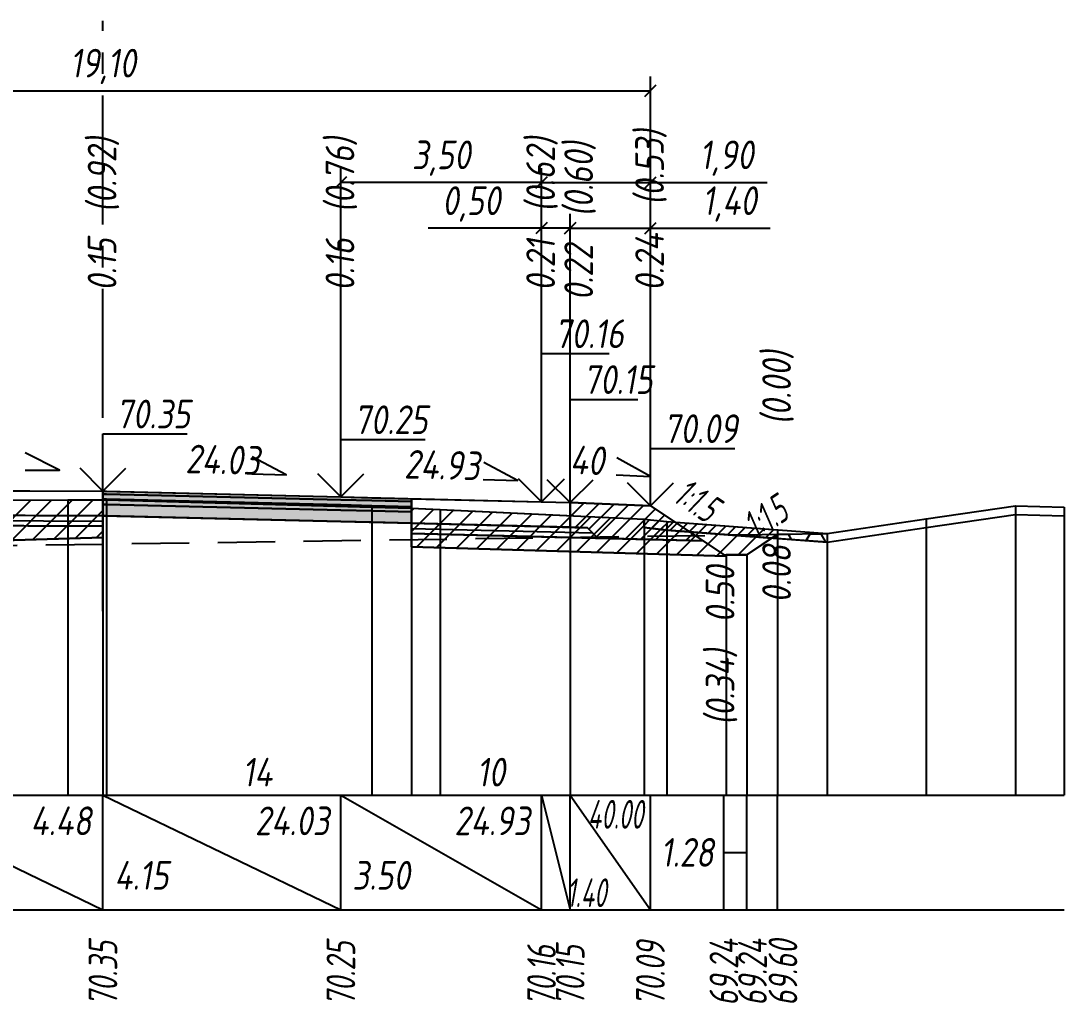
# Model space of a CAD drawing. Extents: x -717 to 1451, y -133302 to 233.
# Drawn here: x 154 to 245, y -7346.2 to -7260.5 of the extents above; entities that cross this region are included whole.
import ezdxf
from ezdxf.enums import TextEntityAlignment as Align

# ---------------------------------------------------------------- set-up
doc = ezdxf.new("R2010")
doc.units = 0
doc.linetypes.add('осевая2', pattern=[1.125, 0.75, -0.125, 0.125, -0.125])
doc.linetypes.add('штриховая', pattern=[0.75, 0.5, -0.25])
for name, color, linetype in [('Интерполированный поперечник', 2, 'Continuous'), ('Код_514', 1, 'Continuous'), ('Контур_0', 7, 'Continuous'), ('Контур_2521', 7, 'Continuous'), ('Контур_2564', 7, 'Continuous'), ('Контур_2660', 7, 'Continuous'), ('Контур_2665', 7, 'Continuous'), ('Контур_400', 7, 'Continuous'), ('Контур_508', 7, 'Continuous'), ('Контур_512', 7, 'Continuous'), ('Контур_513', 7, 'Continuous'), ('Контур_818', 7, 'Continuous'), ('Красный поперечник', 1, 'Continuous'), ('Объём_2501', 7, 'Continuous'), ('Объём_2564', 7, 'Continuous'), ('Объём_2650', 7, 'Continuous'), ('Объём_2660', 7, 'Continuous'), ('Объём_2661', 7, 'Continuous'), ('Объём_2662', 7, 'Continuous'), ('Объём_2663', 7, 'Continuous'), ('Объём_2664', 7, 'Continuous'), ('Объём_2665', 7, 'Continuous'), ('Объём_2666', 7, 'Continuous'), ('Объём_2667', 7, 'Continuous'), ('Объём_2668', 7, 'Continuous'), ('Объём_2669', 7, 'Continuous'), ('Объём_2675', 7, 'Continuous'), ('Объём_2753', 7, 'Continuous'), ('Ось', 1, 'осевая2'), ('Откосы', 7, 'Continuous'), ('Отметки покрытия', 7, 'Continuous'), ('Рабочие отметки', 7, 'Continuous'), ('Рабочие отметки доп.', 7, 'Continuous'), ('Слои выравнивания', 7, 'Continuous'), ('Таблица', 7, 'Continuous'), ('Уклоны проезжей части', 7, 'Continuous'), ('Черный поперечник', 3, 'Continuous')]:
    doc.layers.add(name, color=color, linetype=linetype)
for name, color, linetype, true_color in [('Контур_2540', 2, 'Continuous', 0xffff00), ('Контур_2560', 2, 'Continuous', 0xffff00), ('Контур_2561', 7, 'Continuous', 0xff8040), ('Контур_2562', 3, 'Continuous', 0x00ff00), ('Контур_2563', 7, 'Continuous', 0xff8000), ('Контур_2570', 7, 'Continuous', 0x80ff00), ('Контур_2725', 7, 'Continuous', 0x323232), ('Контур_2736', 4, 'Continuous', 0x00ffff), ('Контур_2737', 4, 'Continuous', 0x00ffff), ('Контур_2738', 4, 'Continuous', 0x00ffff), ('Контур_2739', 4, 'Continuous', 0x00ffff), ('Контур_2741', 4, 'Continuous', 0x00ffff), ('Контур_2742', 4, 'Continuous', 0x00ffff), ('Контур_2743', 4, 'Continuous', 0x00ffff), ('Контур_2744', 7, 'Continuous', 0xa4ffff), ('Контур_2745', 7, 'Continuous', 0xa4ffff), ('Контур_2747', 4, 'Continuous', 0x00ffff), ('Контур_2748', 4, 'Continuous', 0x00ffff), ('Контур_2749', 4, 'Continuous', 0x00ffff), ('Контур_2750', 4, 'Continuous', 0x00ffff), ('Контур_2751', 4, 'Continuous', 0x00ffff), ('Контур_2752', 4, 'Continuous', 0x00ffff), ('Контур_2760', 7, 'Continuous', 0x323232), ('Контур_2761', 7, 'Continuous', 0x323232), ('Контур_2762', 7, 'Continuous', 0x323232), ('Контур_2763', 7, 'Continuous', 0x323232), ('Контур_402', 7, 'Continuous', 0xff6464), ('Контур_703', 4, 'Continuous', 0x00ffff), ('Контур_705', 4, 'Continuous', 0x00ffff), ('Контур_707', 4, 'Continuous', 0x00ffff), ('Контур_720', 131, 'Continuous', 0xaaffff), ('Объём_2500', 7, 'Continuous', 0xc0c0c0), ('Объём_2520', 7, 'Continuous', 0x80ffff), ('Объём_2540', 2, 'Continuous', 0xffff00), ('Объём_2560', 2, 'Continuous', 0xffff00), ('Объём_2561', 7, 'Continuous', 0xff8040), ('Объём_2562', 3, 'Continuous', 0x00ff00), ('Объём_2563', 7, 'Continuous', 0xff8000), ('Объём_2570', 7, 'Continuous', 0x80ff00), ('Объём_2600', 7, 'Continuous', 0x808000), ('Объём_2746', 2, 'Continuous', 0xffff00)]:
    doc.layers.add(name, color=color, linetype=linetype, true_color=true_color)
doc.styles.get("Standard").update_dxf_attribs({"font": 'txt', "height": 2.5})
doc.styles.add('М', font='romand.shx', dxfattribs={"width": 0.8, "oblique": 10, "height": 2.5})
doc.dimstyles.new('ISO-25', dxfattribs={"dimtxt": 2.5, "dimasz": 2.5, "dimexe": 1.25, "dimexo": 0.625, "dimtad": 1, "dimtxsty": 'Standard', "dimcen": 2.5, "dimadec": 0, "dimazin": 0, "dimtfac": 1, "dimtmove": 0, "dimatfit": 3, "dimfxl": 1, "dimarcsym": 0})

# ---------------------------------------------------------------- blocks, each defined once
blk = doc.blocks.new('_Oblique')
at = {"color": 0, "linetype": 'ByBlock', "lineweight": -2}
blk.add_line((-0.5, -0.5), (0.5, 0.5), dxfattribs=at)
blk = doc.blocks.new('*D153')
at = {"color": 0, "lineweight": -2, "transparency": 16777216}
for p, q in [((201.956, -7301.928), (201.956, -7277.306)), ((208.956, -7302.208), (208.956, -7277.306)), ((201.956, -7278.556), (208.956, -7278.556)), ((208.956, -7278.556), (219.385, -7278.556))]:
    blk.add_line(p, q, dxfattribs=at)
at = {"layer": 'Defpoints', "color": 0, "transparency": 16777216}
for p in [(208.956, -7278.556), (201.956, -7302.553), (208.956, -7302.833)]:
    blk.add_point(p, dxfattribs=at)
at = {"color": 0, "lineweight": -2, "transparency": 16777216, "rotation": 180}
blk.add_blockref('_Oblique', (201.956, -7278.556), dxfattribs=at)
at = {"color": 0, "lineweight": -2, "transparency": 16777216}
blk.add_blockref('_Oblique', (208.956, -7278.556), dxfattribs=at)
at = {"color": 0, "transparency": 16777216, "insert": (215.845, -7276.443), "char_height": 2.5, "width": 8.75, "attachment_point": 5, "style": 'М'}
blk.add_mtext('1,40', dxfattribs=at)
blk = doc.blocks.new('*D155')
at = {"color": 0, "lineweight": -2, "transparency": 16777216}
for p, q in [((199.456, -7301.866), (199.456, -7277.306)), ((201.956, -7301.928), (201.956, -7277.306)), ((199.456, -7278.556), (189.576, -7278.556)), ((201.956, -7278.556), (199.456, -7278.556))]:
    blk.add_line(p, q, dxfattribs=at)
at = {"layer": 'Defpoints', "color": 0, "transparency": 16777216}
for p in [(201.956, -7278.556), (199.456, -7302.491), (201.956, -7302.553)]:
    blk.add_point(p, dxfattribs=at)
at = {"color": 0, "lineweight": -2, "transparency": 16777216, "rotation": 180}
blk.add_blockref('_Oblique', (199.456, -7278.556), dxfattribs=at)
at = {"color": 0, "lineweight": -2, "transparency": 16777216}
blk.add_blockref('_Oblique', (201.956, -7278.556), dxfattribs=at)
at = {"color": 0, "transparency": 16777216, "insert": (193.337, -7276.443), "char_height": 2.5, "width": 9.16667, "attachment_point": 5, "style": 'М'}
blk.add_mtext('0,50', dxfattribs=at)
blk = doc.blocks.new('*D157')
at = {"color": 0, "lineweight": -2, "transparency": 16777216}
for p, q in [((181.956, -7301.429), (181.956, -7273.306)), ((199.456, -7301.866), (199.456, -7273.306)), ((199.456, -7274.556), (181.956, -7274.556))]:
    blk.add_line(p, q, dxfattribs=at)
at = {"layer": 'Defpoints', "color": 0, "transparency": 16777216}
for p in [(181.956, -7274.556), (181.956, -7302.054), (199.456, -7302.491)]:
    blk.add_point(p, dxfattribs=at)
at = {"color": 0, "lineweight": -2, "transparency": 16777216, "rotation": 180}
blk.add_blockref('_Oblique', (181.956, -7274.556), dxfattribs=at)
at = {"color": 0, "lineweight": -2, "transparency": 16777216}
blk.add_blockref('_Oblique', (199.456, -7274.556), dxfattribs=at)
at = {"color": 0, "transparency": 16777216, "insert": (190.706, -7272.443), "char_height": 2.5, "width": 9.58333, "attachment_point": 5, "style": 'М'}
blk.add_mtext('3,50', dxfattribs=at)
blk = doc.blocks.new('*D158')
at = {"color": 0, "lineweight": -2, "transparency": 16777216}
for p, q in [((199.456, -7301.866), (199.456, -7273.306)), ((208.956, -7302.208), (208.956, -7273.306)), ((199.456, -7274.556), (208.956, -7274.556)), ((208.956, -7274.556), (219.131, -7274.556))]:
    blk.add_line(p, q, dxfattribs=at)
at = {"layer": 'Defpoints', "color": 0, "transparency": 16777216}
for p in [(199.456, -7274.556), (199.456, -7302.491), (208.956, -7302.833)]:
    blk.add_point(p, dxfattribs=at)
at = {"color": 0, "lineweight": -2, "transparency": 16777216, "rotation": 180}
blk.add_blockref('_Oblique', (199.456, -7274.556), dxfattribs=at)
at = {"color": 0, "lineweight": -2, "transparency": 16777216}
blk.add_blockref('_Oblique', (208.956, -7274.556), dxfattribs=at)
at = {"color": 0, "transparency": 16777216, "insert": (215.591, -7272.443), "char_height": 2.5, "width": 8.75, "attachment_point": 5, "style": 'М'}
blk.add_mtext('1,90', dxfattribs=at)
blk = doc.blocks.new('*D160')
at = {"color": 0, "lineweight": -2, "transparency": 16777216}
for p, q in [((113.456, -7300.712), (113.456, -7265.306)), ((208.956, -7302.208), (208.956, -7265.306)), ((113.456, -7266.556), (208.956, -7266.556))]:
    blk.add_line(p, q, dxfattribs=at)
at = {"layer": 'Defpoints', "color": 0, "transparency": 16777216}
for p in [(208.956, -7266.556), (113.456, -7301.337), (208.956, -7302.833)]:
    blk.add_point(p, dxfattribs=at)
at = {"color": 0, "lineweight": -2, "transparency": 16777216, "rotation": 180}
blk.add_blockref('_Oblique', (113.456, -7266.556), dxfattribs=at)
at = {"color": 0, "lineweight": -2, "transparency": 16777216}
blk.add_blockref('_Oblique', (208.956, -7266.556), dxfattribs=at)
at = {"color": 0, "transparency": 16777216, "insert": (161.206, -7264.443), "char_height": 2.5, "width": 10.41667, "attachment_point": 5, "style": 'М'}
blk.add_mtext('19,10', dxfattribs=at)

msp = doc.modelspace()

# ---------------------------------------------------------------- hatches: boundary and pattern name
at = {"layer": 'Объём_2563'}
h = msp.add_hatch(dxfattribs=at)
h.set_pattern_fill('ANSI31', color=256, scale=0.3)
h.paths.add_polyline_path([(204.379, -7305.601), (203.456, -7304.678), (201.956, -7304.64), (201.956, -7302.49), (208.956, -7302.77), (213.544, -7305.829)])
at = {"layer": 'Объём_2570'}
h = msp.add_hatch(dxfattribs=at)
h.set_pattern_fill('ANSI31', color=256, scale=0.2)
h.paths.add_polyline_path([(210.372, -7304.144), (220.035, -7304.867), (220.035, -7305.617), (210.372, -7304.894), (208.408, -7304.669), (208.408, -7303.919)])
at = {"layer": 'Объём_2600'}
h = msp.add_hatch(dxfattribs=at)
h.set_pattern_fill('ANSI31', color=6, scale=0.4)
h.paths.add_polyline_path([(161.206, -7305.543), (105, -7307.229), (105, -7306.912), (100.783, -7306.973), (108.59, -7305.466), (115.87, -7304.205), (115.87, -7303.455), (132.592, -7302.522), (135.183, -7302.29), (158.154, -7302.247), (161.206, -7302.247)])
h = msp.add_hatch(dxfattribs=at)
h.set_pattern_fill('ANSI31', color=6, scale=0.4)
h.paths.add_polyline_path([(217.358, -7307.038), (215.561, -7307.038), (215.561, -7307.174), (188.126, -7306.351), (188.126, -7302.961), (208.408, -7303.919), (208.408, -7304.669), (210.372, -7304.894), (219.545, -7305.58)])
h = msp.add_hatch(dxfattribs=at)
h.set_pattern_fill('HONEY', color=5, scale=0.3)
h.paths.add_polyline_path([(220.035, -7305.253), (224.367, -7305.191), (224.367, -7305.941), (219.545, -7305.58)])
at = {"layer": 'Слои выравнивания'}
for color, points in [(2, [(161.206, -7301.493), (161.519, -7301.501), (181.956, -7301.992), (184.651, -7302.059), (188.126, -7302.146), (188.126, -7302.396), (184.651, -7302.309), (181.956, -7302.242), (161.519, -7301.751), (161.206, -7301.743)]), (3, [(161.206, -7301.743), (161.519, -7301.751), (181.956, -7302.242), (184.651, -7302.309), (188.126, -7302.396), (188.126, -7302.846), (184.651, -7302.759), (181.956, -7302.692), (161.519, -7302.201), (161.206, -7302.193)]), (4, [(161.206, -7302.193), (161.519, -7302.201), (181.956, -7302.692), (184.651, -7302.759), (188.126, -7302.846), (188.126, -7303.296), (184.651, -7303.209), (181.956, -7303.142), (161.519, -7302.651), (161.206, -7302.643)]), (5, [(161.206, -7302.643), (161.519, -7302.651), (181.956, -7303.142), (184.651, -7303.209), (188.126, -7303.296), (188.126, -7304.296), (184.651, -7304.209), (181.956, -7304.142), (161.519, -7303.651), (161.206, -7303.643)])]:
    msp.add_hatch(color=color, dxfattribs=at).paths.add_polyline_path(points)

# ---------------------------------------------------------------- linework, layer by layer
at = {"layer": 'Интерполированный поперечник', "linetype": 'штриховая', "ltscale": 10, "flags": 128}
msp.add_lwpolyline([(96.22, -7307.039), (224.367, -7305.191)], dxfattribs=at)
at = {"layer": 'Код_514'}
for p, q in [((140.456, -7328), (161.206, -7338)), ((161.206, -7338), (161.206, -7328)), ((161.206, -7328), (181.956, -7338)), ((181.956, -7338), (181.956, -7328)), ((181.956, -7328), (199.456, -7338)), ((199.456, -7338), (199.456, -7328)), ((199.456, -7328), (201.956, -7338)), ((201.956, -7338), (201.956, -7328)), ((201.956, -7328), (208.956, -7338)), ((208.956, -7338), (208.956, -7328)), ((215.358, -7338), (215.358, -7328)), ((217.358, -7338), (217.358, -7328)), ((220.035, -7338), (220.035, -7328)), ((215.358, -7333), (217.358, -7333))]:
    msp.add_line(p, q, dxfattribs=at)
at = {"layer": 'Контур_0', "flags": 128}
for points in [[(122.956, -7301.319), (161.206, -7301.493), (161.206, -7303.643), (120.456, -7303.457), (120.456, -7301.307), (122.956, -7301.319), (122.956, -7301.319)], [(188.126, -7302.146), (201.956, -7302.49), (201.956, -7304.64), (188.126, -7304.296), (188.126, -7302.146), (188.126, -7302.146)], [(140.456, -7304.45), (118.06, -7304.346), (118.956, -7303.45), (161.206, -7303.643), (161.206, -7304.543), (140.456, -7304.45), (140.456, -7304.45)], [(208.956, -7302.77), (212.836, -7305.357), (212.836, -7305.357), (212.836, -7305.357), (212.836, -7305.357), (212.836, -7305.357), (212.836, -7305.357), (212.836, -7305.357), (212.836, -7305.357), (212.836, -7305.357), (212.836, -7305.357), (212.836, -7305.357), (212.836, -7305.357), (212.836, -7305.357), (212.836, -7305.357), (215.358, -7307.038)], [(208.956, -7302.77), (212.836, -7305.357), (212.836, -7305.357), (212.836, -7305.357), (212.836, -7305.357), (212.836, -7305.357), (212.836, -7305.357), (212.836, -7305.357), (212.836, -7305.357), (212.836, -7305.357), (212.836, -7305.357), (212.836, -7305.357), (212.836, -7305.357), (212.836, -7305.357), (212.836, -7305.357), (215.358, -7307.038), (217.358, -7307.038), (220.035, -7305.253), (220.035, -7305.253), (220.035, -7305.253), (220.035, -7305.253), (220.035, -7305.253), (220.035, -7305.253), (220.035, -7305.253), (220.035, -7305.253), (220.035, -7305.253), (220.035, -7305.253), (220.035, -7305.253), (220.035, -7305.253), (220.035, -7305.253)], [(201.956, -7305.54), (188.126, -7305.196), (188.126, -7304.296), (203.456, -7304.678), (204.379, -7305.601), (201.956, -7305.54), (201.956, -7305.54)], [(201.956, -7304.64), (203.456, -7304.678), (204.379, -7305.601), (213.544, -7305.829)]]:
    msp.add_lwpolyline(points, dxfattribs=at)
at = {"layer": 'Контур_2521', "color": 250, "flags": 128}
for points in [[(118.508, -7303.898), (140.456, -7304), (161.206, -7304.093)], [(188.126, -7304.746), (203.917, -7305.139)]]:
    msp.add_lwpolyline(points, dxfattribs=at)
at = {"layer": 'Контур_2540', "flags": 128}
for points in [[(108.913, -7304.304), (161.206, -7304.543), (161.206, -7305.543), (105, -7307.229), (105, -7306.912), (108.913, -7304.304), (108.913, -7304.304)], [(199.456, -7305.478), (213.544, -7305.829), (215.561, -7307.174), (188.126, -7306.351), (188.126, -7305.196), (199.456, -7305.478), (199.456, -7305.478)]]:
    msp.add_lwpolyline(points, dxfattribs=at)
at = {"layer": 'Контур_2560', "flags": 128}
msp.add_lwpolyline([(201.956, -7302.49), (208.956, -7302.77), (208.956, -7302.77), (208.956, -7302.77)], dxfattribs=at)
at = {"layer": 'Контур_2561', "flags": 128}
msp.add_lwpolyline([(201.956, -7302.49), (201.956, -7302.49), (208.956, -7302.77), (208.956, -7302.77), (201.956, -7302.49)], dxfattribs=at)
at = {"layer": 'Контур_2562', "flags": 128}
msp.add_lwpolyline([(208.956, -7302.77), (208.956, -7302.77), (208.956, -7302.77), (208.956, -7302.77), (208.956, -7302.77)], dxfattribs=at)
at = {"layer": 'Контур_2563', "flags": 128}
msp.add_lwpolyline([(204.379, -7305.601), (203.456, -7304.678), (201.956, -7304.64), (201.956, -7302.49), (208.956, -7302.77), (213.544, -7305.829), (204.379, -7305.601), (204.379, -7305.601)], dxfattribs=at)
at = {"layer": 'Контур_2564', "flags": 128}
msp.add_lwpolyline([(201.956, -7302.49), (208.956, -7302.77)], dxfattribs=at)
at = {"layer": 'Контур_2570', "flags": 128}
msp.add_lwpolyline([(135.183, -7302.29), (158.154, -7302.247), (161.206, -7302.247), (161.519, -7302.247), (184.651, -7302.89), (188.126, -7302.961), (190.603, -7303.08), (208.408, -7303.919), (208.408, -7304.669), (210.372, -7304.894), (224.367, -7305.941), (224.367, -7305.941), (233.014, -7304.656), (240.794, -7303.528), (245.035, -7303.643)], dxfattribs=at)
at = {"layer": 'Контур_2660', "flags": 128}
for points in [[(105, -7307.229), (161.206, -7305.543)], [(188.126, -7306.351), (215.561, -7307.174)]]:
    msp.add_lwpolyline(points, dxfattribs=at)
at = {"layer": 'Контур_2665', "flags": 128}
msp.add_lwpolyline([(208.956, -7302.77), (208.956, -7302.77)], dxfattribs=at)
at = {"layer": 'Контур_2725', "flags": 128}
msp.add_lwpolyline([(161.206, -7303.643), (161.519, -7303.651), (181.956, -7304.142), (184.651, -7304.209), (188.126, -7304.296)], dxfattribs=at)
at = {"layer": 'Контур_2736', "flags": 128}
for points in [[(208.956, -7302.77), (212.836, -7305.357)], [(212.836, -7305.357), (215.358, -7307.038)]]:
    msp.add_lwpolyline(points, dxfattribs=at)
at = {"layer": 'Контур_2737', "flags": 128}
msp.add_lwpolyline([(212.836, -7305.357), (212.836, -7305.357)], dxfattribs=at)
at = {"layer": 'Контур_2738', "flags": 128}
msp.add_lwpolyline([(212.836, -7305.357), (212.836, -7305.357)], dxfattribs=at)
at = {"layer": 'Контур_2739', "flags": 128}
msp.add_lwpolyline([(212.836, -7305.357), (212.836, -7305.357)], dxfattribs=at)
at = {"layer": 'Контур_2741', "flags": 128}
msp.add_lwpolyline([(220.035, -7305.253), (220.035, -7305.253)], dxfattribs=at)
at = {"layer": 'Контур_2742', "flags": 128}
msp.add_lwpolyline([(220.035, -7305.253), (220.035, -7305.253)], dxfattribs=at)
at = {"layer": 'Контур_2743', "flags": 128}
msp.add_lwpolyline([(220.035, -7305.253), (220.035, -7305.253)], dxfattribs=at)
at = {"layer": 'Контур_2744', "flags": 128}
msp.add_lwpolyline([(220.035, -7305.253), (220.035, -7305.253)], dxfattribs=at)
msp.add_lwpolyline([(220.035, -7305.253), (220.035, -7305.253)], dxfattribs=at)
msp.add_lwpolyline([(220.035, -7305.253), (220.035, -7305.253)], dxfattribs=at)
msp.add_lwpolyline([(220.035, -7305.253), (220.035, -7305.253)], dxfattribs=at)
msp.add_lwpolyline([(220.035, -7305.253), (220.035, -7305.253)], dxfattribs=at)
msp.add_lwpolyline([(220.035, -7305.253), (220.035, -7305.253)], dxfattribs=at)
at = {"layer": 'Контур_2745', "flags": 128}
msp.add_lwpolyline([(212.836, -7305.357), (212.836, -7305.357)], dxfattribs=at)
msp.add_lwpolyline([(212.836, -7305.357), (212.836, -7305.357)], dxfattribs=at)
msp.add_lwpolyline([(212.836, -7305.357), (212.836, -7305.357)], dxfattribs=at)
msp.add_lwpolyline([(212.836, -7305.357), (212.836, -7305.357)], dxfattribs=at)
msp.add_lwpolyline([(212.836, -7305.357), (212.836, -7305.357)], dxfattribs=at)
msp.add_lwpolyline([(212.836, -7305.357), (212.836, -7305.357)], dxfattribs=at)
at = {"layer": 'Контур_2747', "flags": 128}
msp.add_lwpolyline([(212.836, -7305.357), (212.836, -7305.357)], dxfattribs=at)
at = {"layer": 'Контур_2748', "flags": 128}
msp.add_lwpolyline([(212.836, -7305.357), (212.836, -7305.357)], dxfattribs=at)
at = {"layer": 'Контур_2749', "flags": 128}
msp.add_lwpolyline([(212.836, -7305.357), (212.836, -7305.357)], dxfattribs=at)
at = {"layer": 'Контур_2750', "flags": 128}
msp.add_lwpolyline([(220.035, -7305.253), (220.035, -7305.253)], dxfattribs=at)
at = {"layer": 'Контур_2751', "flags": 128}
msp.add_lwpolyline([(220.035, -7305.253), (220.035, -7305.253)], dxfattribs=at)
at = {"layer": 'Контур_2752', "flags": 128}
msp.add_lwpolyline([(220.035, -7305.253), (220.035, -7305.253)], dxfattribs=at)
at = {"layer": 'Контур_2760', "flags": 128}
msp.add_lwpolyline([(161.206, -7301.493), (161.519, -7301.501), (181.956, -7301.992), (184.651, -7302.059), (188.126, -7302.146)], dxfattribs=at)
at = {"layer": 'Контур_2761', "flags": 128}
msp.add_lwpolyline([(161.206, -7301.743), (161.519, -7301.751), (181.956, -7302.242), (184.651, -7302.309), (188.126, -7302.396)], dxfattribs=at)
at = {"layer": 'Контур_2762', "flags": 128}
msp.add_lwpolyline([(161.206, -7302.193), (161.519, -7302.201), (181.956, -7302.692), (184.651, -7302.759), (188.126, -7302.846)], dxfattribs=at)
at = {"layer": 'Контур_2763', "flags": 128}
msp.add_lwpolyline([(161.206, -7302.643), (161.519, -7302.651), (181.956, -7303.142), (184.651, -7303.209), (188.126, -7303.296)], dxfattribs=at)
at = {"layer": 'Контур_400', "flags": 128}
for points in [[(120.456, -7301.307), (122.956, -7301.319), (122.956, -7301.319), (122.956, -7301.319), (122.956, -7301.319), (122.956, -7301.319), (122.956, -7301.319), (140.456, -7301.4), (161.206, -7301.493)], [(161.206, -7301.493), (181.956, -7301.992), (199.456, -7302.428), (199.456, -7302.428), (199.456, -7302.428), (199.456, -7302.428), (199.456, -7302.428), (199.456, -7302.428), (201.956, -7302.49)]]:
    msp.add_lwpolyline(points, dxfattribs=at)
at = {"layer": 'Контур_402', "flags": 128}
msp.add_lwpolyline([(105, -7307.229), (161.206, -7305.543), (161.206, -7303.643), (181.956, -7304.142), (188.126, -7304.296), (188.126, -7306.351), (215.561, -7307.174)], dxfattribs=at)
at = {"layer": 'Контур_508', "flags": 128}
msp.add_lwpolyline([(105, -7307.229), (161.206, -7305.543), (161.206, -7303.643), (181.956, -7304.142), (188.126, -7304.296), (188.126, -7306.351), (215.561, -7307.174), (215.561, -7307.038), (217.358, -7307.038), (220.035, -7305.253)], dxfattribs=at)
at = {"layer": 'Контур_512', "flags": 128}
for points in [[(188.126, -7306.351), (215.561, -7307.174), (215.561, -7307.038), (217.358, -7307.038), (220.035, -7305.253)], [(105, -7307.229), (161.206, -7305.543)]]:
    msp.add_lwpolyline(points, dxfattribs=at)
at = {"layer": 'Контур_513', "flags": 128}
msp.add_lwpolyline([(105, -7307.229), (161.206, -7305.543), (161.206, -7303.643), (181.956, -7304.142), (188.126, -7304.296), (188.126, -7306.351), (215.561, -7307.174), (215.561, -7307.038), (217.358, -7307.038), (220.035, -7305.253)], dxfattribs=at)
at = {"layer": 'Контур_703', "flags": 128}
msp.add_lwpolyline([(208.956, -7302.77), (212.836, -7305.357)], dxfattribs=at)
at = {"layer": 'Контур_705', "flags": 128}
msp.add_lwpolyline([(212.836, -7305.357), (212.836, -7305.357)], dxfattribs=at)
at = {"layer": 'Контур_707', "flags": 128}
msp.add_lwpolyline([(217.358, -7307.038), (220.035, -7305.253)], dxfattribs=at)
at = {"layer": 'Контур_720', "flags": 128}
msp.add_lwpolyline([(215.358, -7307.038), (217.358, -7307.038)], dxfattribs=at)
at = {"layer": 'Контур_818', "flags": 128}
msp.add_lwpolyline([(105, -7306.159), (108.59, -7305.466), (115.87, -7304.205), (115.87, -7303.455), (132.592, -7302.522), (135.183, -7302.29), (158.154, -7302.247), (161.206, -7302.247), (161.519, -7302.247), (184.651, -7302.89), (188.126, -7302.961), (190.603, -7303.08), (208.408, -7303.919), (208.408, -7304.669), (210.372, -7304.894), (220.035, -7305.617)], dxfattribs=at)
at = {"layer": 'Красный поперечник'}
for p, q in [((140.456, -7301.4), (161.206, -7301.493)), ((161.206, -7301.493), (181.956, -7301.992)), ((181.956, -7301.992), (199.456, -7302.428)), ((199.456, -7302.428), (201.956, -7302.49)), ((201.956, -7302.49), (208.956, -7302.77)), ((208.956, -7302.77), (215.358, -7307.038)), ((217.358, -7307.038), (220.035, -7305.253)), ((220.035, -7305.253), (220.035, -7328)), ((161.206, -7305.543), (161.206, -7328)), ((188.126, -7306.351), (188.126, -7328)), ((215.358, -7307.038), (217.358, -7307.038)), ((215.561, -7307.038), (215.561, -7328)), ((215.561, -7307.174), (215.561, -7328)), ((217.358, -7307.038), (217.358, -7328))]:
    msp.add_line(p, q, dxfattribs=at)
at = {"layer": 'Объём_2500', "flags": 128}
for points in [[(122.956, -7301.319), (161.206, -7301.493), (161.206, -7303.643), (120.456, -7303.457), (120.456, -7301.307), (122.956, -7301.319), (122.956, -7301.319)], [(188.126, -7302.146), (201.956, -7302.49), (201.956, -7304.64), (188.126, -7304.296), (188.126, -7302.146), (188.126, -7302.146)]]:
    msp.add_lwpolyline(points, dxfattribs=at)
at = {"layer": 'Объём_2501', "flags": 128}
for points in [[(120.456, -7301.307), (122.956, -7301.319), (122.956, -7301.319), (122.956, -7301.319), (122.956, -7301.319), (122.956, -7301.319), (122.956, -7301.319), (140.456, -7301.4), (161.206, -7301.493)], [(161.206, -7301.493), (181.956, -7301.992), (199.456, -7302.428), (199.456, -7302.428), (199.456, -7302.428), (199.456, -7302.428), (199.456, -7302.428), (199.456, -7302.428), (201.956, -7302.49)]]:
    msp.add_lwpolyline(points, dxfattribs=at)
at = {"layer": 'Объём_2520', "color": 250, "flags": 128}
for points in [[(140.456, -7304.45), (118.06, -7304.346), (118.956, -7303.45), (161.206, -7303.643), (161.206, -7304.543), (140.456, -7304.45), (140.456, -7304.45)], [(201.956, -7305.54), (188.126, -7305.196), (188.126, -7304.296), (203.456, -7304.678), (204.379, -7305.601), (201.956, -7305.54), (201.956, -7305.54)]]:
    msp.add_lwpolyline(points, dxfattribs=at)
at = {"layer": 'Объём_2540', "flags": 128}
for points in [[(108.913, -7304.304), (161.206, -7304.543), (161.206, -7305.543), (105, -7307.229), (105, -7306.912), (108.913, -7304.304), (108.913, -7304.304)], [(199.456, -7305.478), (213.544, -7305.829), (215.561, -7307.174), (188.126, -7306.351), (188.126, -7305.196), (199.456, -7305.478), (199.456, -7305.478)]]:
    msp.add_lwpolyline(points, dxfattribs=at)
at = {"layer": 'Объём_2560', "flags": 128}
msp.add_lwpolyline([(201.956, -7302.49), (208.956, -7302.77), (208.956, -7302.77), (208.956, -7302.77)], dxfattribs=at)
at = {"layer": 'Объём_2561', "flags": 128}
msp.add_lwpolyline([(201.956, -7302.49), (201.956, -7302.49), (208.956, -7302.77), (208.956, -7302.77), (201.956, -7302.49)], dxfattribs=at)
at = {"layer": 'Объём_2562', "flags": 128}
msp.add_lwpolyline([(208.956, -7302.77), (208.956, -7302.77), (208.956, -7302.77), (208.956, -7302.77), (208.956, -7302.77)], dxfattribs=at)
at = {"layer": 'Объём_2563', "color": 250, "flags": 128}
msp.add_lwpolyline([(204.379, -7305.601), (203.456, -7304.678), (201.956, -7304.64), (201.956, -7302.49), (208.956, -7302.77), (213.544, -7305.829), (204.379, -7305.601), (204.379, -7305.601)], dxfattribs=at)
at = {"layer": 'Объём_2564', "flags": 128}
msp.add_lwpolyline([(201.956, -7302.49), (208.956, -7302.77)], dxfattribs=at)
at = {"layer": 'Объём_2570', "flags": 128}
msp.add_lwpolyline([(210.372, -7304.144), (220.035, -7304.867), (220.035, -7305.617), (210.372, -7304.894), (208.408, -7304.669), (208.408, -7303.919), (210.372, -7304.144), (210.372, -7304.144)], dxfattribs=at)
at = {"layer": 'Объём_2600', "color": 5, "flags": 128}
msp.add_lwpolyline([(220.035, -7305.253), (224.367, -7305.191), (224.367, -7305.941), (219.545, -7305.58), (220.035, -7305.253), (220.035, -7305.253)], dxfattribs=at)
at = {"layer": 'Объём_2650', "color": 6, "flags": 128}
for points in [[(161.206, -7305.543), (105, -7307.229), (105, -7306.912), (100.783, -7306.973), (108.59, -7305.466), (115.87, -7304.205), (115.87, -7303.455), (132.592, -7302.522), (135.183, -7302.29), (158.154, -7302.247), (161.206, -7302.247), (161.206, -7305.543), (161.206, -7305.543)], [(217.358, -7307.038), (215.561, -7307.038), (215.561, -7307.174), (188.126, -7306.351), (188.126, -7302.961), (208.408, -7303.919), (208.408, -7304.669), (210.372, -7304.894), (219.545, -7305.58), (217.358, -7307.038), (217.358, -7307.038)]]:
    msp.add_lwpolyline(points, dxfattribs=at)
at = {"layer": 'Объём_2660', "flags": 128}
for points in [[(105, -7307.229), (161.206, -7305.543)], [(188.126, -7306.351), (215.561, -7307.174)]]:
    msp.add_lwpolyline(points, dxfattribs=at)
at = {"layer": 'Объём_2661', "flags": 128}
msp.add_lwpolyline([(208.956, -7302.77), (212.836, -7305.357), (215.358, -7307.038)], dxfattribs=at)
at = {"layer": 'Объём_2662', "flags": 128}
msp.add_lwpolyline([(217.358, -7307.038), (220.035, -7305.253)], dxfattribs=at)
at = {"layer": 'Объём_2663', "flags": 128}
msp.add_lwpolyline([(215.358, -7307.038), (217.358, -7307.038)], dxfattribs=at)
at = {"layer": 'Объём_2664', "flags": 128}
msp.add_lwpolyline([(215.358, -7307.038), (217.358, -7307.038)], dxfattribs=at)
at = {"layer": 'Объём_2665', "flags": 128}
msp.add_lwpolyline([(208.956, -7302.77), (208.956, -7302.77)], dxfattribs=at)
at = {"layer": 'Объём_2666', "flags": 128}
for points in [[(208.956, -7302.77), (212.836, -7305.357)], [(212.836, -7305.357), (215.358, -7307.038)]]:
    msp.add_lwpolyline(points, dxfattribs=at)
at = {"layer": 'Объём_2667', "flags": 128}
for points in [[(212.836, -7305.357), (212.836, -7305.357)], [(220.035, -7305.253), (220.035, -7305.253)]]:
    msp.add_lwpolyline(points, dxfattribs=at)
at = {"layer": 'Объём_2668', "flags": 128}
for points in [[(212.836, -7305.357), (212.836, -7305.357)], [(220.035, -7305.253), (220.035, -7305.253)]]:
    msp.add_lwpolyline(points, dxfattribs=at)
at = {"layer": 'Объём_2669', "flags": 128}
for points in [[(212.836, -7305.357), (212.836, -7305.357)], [(220.035, -7305.253), (220.035, -7305.253)]]:
    msp.add_lwpolyline(points, dxfattribs=at)
at = {"layer": 'Объём_2675', "flags": 128}
for points in [[(212.836, -7305.357), (212.836, -7305.357)], [(212.836, -7305.357), (212.836, -7305.357)], [(212.836, -7305.357), (212.836, -7305.357)], [(212.836, -7305.357), (212.836, -7305.357)], [(212.836, -7305.357), (212.836, -7305.357)], [(212.836, -7305.357), (212.836, -7305.357)], [(220.035, -7305.253), (220.035, -7305.253)], [(220.035, -7305.253), (220.035, -7305.253)], [(220.035, -7305.253), (220.035, -7305.253)], [(220.035, -7305.253), (220.035, -7305.253)], [(220.035, -7305.253), (220.035, -7305.253)], [(220.035, -7305.253), (220.035, -7305.253)]]:
    msp.add_lwpolyline(points, dxfattribs=at)
at = {"layer": 'Объём_2746', "flags": 128}
for points in [[(161.206, -7305.543), (105, -7307.229), (105, -7306.912), (106.59, -7305.852), (108.59, -7305.466), (115.87, -7304.205), (115.87, -7303.455), (132.592, -7302.522), (135.183, -7302.29), (158.154, -7302.247), (161.206, -7302.247), (161.206, -7305.543), (161.206, -7305.543)], [(215.358, -7307.038), (215.561, -7307.038), (215.561, -7307.174), (188.126, -7306.351), (188.126, -7302.961), (208.408, -7303.919), (208.408, -7304.669), (210.372, -7304.894), (212.365, -7305.043), (215.358, -7307.038), (215.358, -7307.038)]]:
    msp.add_lwpolyline(points, dxfattribs=at)
at = {"layer": 'Объём_2753', "flags": 128}
for points in [[(161.206, -7301.493), (161.206, -7301.493)], [(188.126, -7302.146), (188.126, -7302.146)]]:
    msp.add_lwpolyline(points, dxfattribs=at)
at = {"layer": 'Ось', "ltscale": 15}
msp.add_line((161.206, -7311.971), (161.206, -7260.464), dxfattribs=at)
at = {"layer": 'Откосы', "color": 1, "flags": 128}
for points in [[(154.418, -7299.645), (157.418, -7299.659), (154.425, -7298.145)], [(174.198, -7299.988), (177.197, -7300.06), (174.234, -7298.488)], [(194.373, -7300.484), (197.372, -7300.558), (194.411, -7298.984)], [(205.962, -7300.079), (208.959, -7300.198), (206.022, -7298.58)]]:
    msp.add_lwpolyline(points, dxfattribs=at)
at = {"layer": 'Отметки покрытия', "color": 1}
for p, q in [((199.456, -7302.428), (199.456, -7289.49)), ((199.456, -7289.49), (205.356, -7289.49)), ((201.956, -7302.49), (201.956, -7293.49)), ((201.956, -7293.49), (207.856, -7293.49)), ((161.206, -7301.493), (161.206, -7296.493)), ((161.206, -7296.493), (168.556, -7296.493)), ((181.956, -7301.992), (181.956, -7296.992)), ((181.956, -7296.992), (189.306, -7296.992)), ((208.956, -7302.77), (208.956, -7297.77)), ((208.956, -7297.77), (216.306, -7297.77)), ((161.206, -7301.493), (159.206, -7299.493)), ((161.206, -7301.493), (163.206, -7299.493)), ((181.956, -7301.992), (179.956, -7299.992)), ((181.956, -7301.992), (183.956, -7299.992)), ((199.456, -7302.428), (197.456, -7300.428)), ((199.456, -7302.428), (201.456, -7300.428)), ((201.956, -7302.49), (199.956, -7300.49)), ((201.956, -7302.49), (203.956, -7300.49)), ((208.956, -7302.77), (206.956, -7300.77)), ((208.956, -7302.77), (210.956, -7300.77))]:
    msp.add_line(p, q, dxfattribs=at)
at = {"layer": 'Слои выравнивания'}
for p, q in [((161.206, -7301.493), (161.206, -7328)), ((188.126, -7302.146), (188.126, -7328)), ((201.956, -7302.49), (201.956, -7328))]:
    msp.add_line(p, q, dxfattribs=at)
at = {"layer": 'Слои выравнивания', "color": 2, "flags": 128}
msp.add_lwpolyline([(161.206, -7301.493), (161.519, -7301.501), (181.956, -7301.992), (184.651, -7302.059), (188.126, -7302.146), (188.126, -7302.396), (184.651, -7302.309), (181.956, -7302.242), (161.519, -7301.751), (161.206, -7301.743)], close=True, dxfattribs=at)
at = {"layer": 'Слои выравнивания', "color": 3, "flags": 128}
msp.add_lwpolyline([(161.206, -7301.743), (161.519, -7301.751), (181.956, -7302.242), (184.651, -7302.309), (188.126, -7302.396), (188.126, -7302.846), (184.651, -7302.759), (181.956, -7302.692), (161.519, -7302.201), (161.206, -7302.193)], close=True, dxfattribs=at)
at = {"layer": 'Слои выравнивания', "color": 4, "flags": 128}
msp.add_lwpolyline([(161.206, -7302.193), (161.519, -7302.201), (181.956, -7302.692), (184.651, -7302.759), (188.126, -7302.846), (188.126, -7303.296), (184.651, -7303.209), (181.956, -7303.142), (161.519, -7302.651), (161.206, -7302.643)], close=True, dxfattribs=at)
at = {"layer": 'Слои выравнивания', "color": 5, "flags": 128}
msp.add_lwpolyline([(161.206, -7302.643), (161.519, -7302.651), (181.956, -7303.142), (184.651, -7303.209), (188.126, -7303.296), (188.126, -7304.296), (184.651, -7304.209), (181.956, -7304.142), (161.519, -7303.651), (161.206, -7303.643)], close=True, dxfattribs=at)
at = {"layer": 'Таблица'}
for p, q in [((80, -7328), (245.035, -7328)), ((80, -7338), (245.035, -7338))]:
    msp.add_line(p, q, dxfattribs=at)
at = {"layer": 'Черный поперечник', "color": 7}
for p, q in [((158.154, -7302.247), (158.154, -7328)), ((161.206, -7302.247), (161.206, -7328)), ((161.519, -7302.247), (161.519, -7328)), ((184.651, -7302.89), (184.651, -7328)), ((188.126, -7302.961), (188.126, -7328)), ((190.603, -7303.08), (190.603, -7328)), ((240.794, -7302.778), (240.794, -7328)), ((245.035, -7302.893), (245.035, -7328)), ((208.408, -7303.919), (208.408, -7328)), ((210.372, -7304.144), (210.372, -7328)), ((233.014, -7303.906), (233.014, -7328)), ((224.367, -7305.191), (224.367, -7328))]:
    msp.add_line(p, q, dxfattribs=at)
at = {"layer": 'Черный поперечник', "flags": 128}
msp.add_lwpolyline([(80, -7308), (83.85, -7307.866), (88.563, -7307.723), (95.233, -7307.088), (96.22, -7307.039), (99.046, -7306.558), (108.59, -7304.716), (115.87, -7303.455), (132.592, -7302.522), (135.183, -7302.29), (158.154, -7302.247), (161.206, -7302.247), (161.519, -7302.247), (184.651, -7302.89), (188.126, -7302.961), (190.603, -7303.08), (208.408, -7303.919), (210.372, -7304.144), (224.367, -7305.191), (233.014, -7303.906), (240.794, -7302.778), (245.035, -7302.893)], dxfattribs=at)

# ---------------------------------------------------------------- texts
at = {"layer": 'Код_514', "style": 'М', "oblique": 10}
for s, width, p in [('4.48', 0.8, (160.206, -7329)), ('24.03', 0.8, (180.956, -7329)), ('24.93', 0.8, (198.456, -7329)), ('40.00', 0.6, (208.335, -7328.431))]:
    msp.add_text(s, height=2.5, dxfattribs=dict(at, width=width)).set_placement(p, align=Align.TOP_RIGHT)
at = {"layer": 'Код_514', "style": 'М', "oblique": 10, "width": 0.8}
msp.add_text('1.28', height=2.5, dxfattribs=at).set_placement((212.157, -7333), align=Align.MIDDLE_CENTER)
at = {"layer": 'Код_514', "style": 'М', "oblique": 10}
for s, width, p in [('4.15', 0.8, (162.206, -7337)), ('3.50', 0.8, (182.956, -7337)), ('1.40', 0.6, (201.626, -7338.52))]:
    msp.add_text(s, height=2.5, dxfattribs=dict(at, width=width)).set_placement(p, align=Align.BOTTOM_LEFT)
at = {"layer": 'Код_514', "style": 'М', "oblique": 10, "width": 0.7}
for s, p in [('70.35', (161.206, -7346.382)), ('70.25', (181.956, -7346.382)), ('70.15', (201.956, -7346.382)), ('70.09', (208.956, -7346.382)), ('69.24', (215.358, -7346.382)), ('69.24', (217.858, -7346.382)), ('69.60', (220.511, -7346.382)), ('70.16', (199.456, -7346.382))]:
    msp.add_text(s, height=2.5, rotation=90, dxfattribs=at).set_placement(p, align=Align.MIDDLE_LEFT)
at = {"layer": 'Отметки покрытия', "color": 1, "style": 'М', "oblique": 10, "width": 0.8}
for s, p in [('70.16', (200.597, -7289.759)), ('70.15', (203.097, -7293.759)), ('70.35', (162.347, -7296.762)), ('70.25', (183.097, -7297.261)), ('70.09', (210.097, -7298.039))]:
    msp.add_text(s, height=2.5, dxfattribs=at).set_placement(p, align=Align.BOTTOM_LEFT)
at = {"layer": 'Рабочие отметки', "color": 1, "style": 'М', "oblique": 10, "width": 0.8}
for s, p in [('0.24', (208.878, -7284.025)), ('0.15', (161.128, -7284.025)), ('0.16', (181.878, -7284.025)), ('0.21', (199.378, -7284.025)), ('0.22', (202.695, -7284.842))]:
    msp.add_text(s, height=2.5, rotation=90, dxfattribs=at).set_placement(p, align=Align.MIDDLE_LEFT)
for s, p in [('0.08', (219.957, -7306.184)), ('0.50', (215.03, -7307.969))]:
    msp.add_text(s, height=2.5, rotation=90, dxfattribs=at).set_placement(p, align=Align.MIDDLE_RIGHT)
at = {"layer": 'Рабочие отметки доп.', "color": 1, "style": 'М', "oblique": 10, "width": 0.8}
for s, p in [('(0.53)', (208.878, -7276.525)), ('(0.92)', (161.128, -7277.175)), ('(0.76)', (181.878, -7277.175)), ('(0.62)', (199.378, -7277.125)), ('(0.60)', (202.695, -7277.542)), ('(0.00)', (219.957, -7295.684))]:
    msp.add_text(s, height=2.5, rotation=90, dxfattribs=at).set_placement(p, align=Align.MIDDLE_LEFT)
msp.add_text('(0.34)', height=2.5, rotation=90, dxfattribs=at).set_placement((215.03, -7315.269), align=Align.MIDDLE_RIGHT)
at = {"layer": 'Слои выравнивания', "style": 'М', "oblique": 10, "width": 0.8}
for s, p in [('14', (174.666, -7328)), ('10', (195.041, -7328))]:
    msp.add_text(s, height=2.5, dxfattribs=at).set_placement(p, align=Align.BOTTOM_CENTER)
at = {"layer": 'Уклоны проезжей части', "color": 1, "style": 'М', "oblique": 10}
for s, rotation, width, p in [('24.03', 358.62354, 0.8, (171.605, -7300.743)), ('24.93', 358.57193, 0.8, (190.731, -7301.21)), ('40', 357.70938, 0.8, (203.37, -7300.795)), ('1:1.5', 326.30994, 0.6, (211.902, -7303.956)), ('1:1.5', 33.69007, 0.6, (220.109, -7305.429))]:
    msp.add_text(s, height=2.5, rotation=rotation, dxfattribs=dict(at, width=width)).set_placement(p, align=Align.BOTTOM_CENTER)

# ---------------------------------------------------------------- dimensions: what is measured, and where the dimension line sits
at = {"color": 5}
dim = msp.add_linear_dim(base=(208.956, -7266.556), p1=(113.456, -7301.337), p2=(208.956, -7302.833), angle=180, dimstyle='ISO-25', override={"dimasz": 1, "dimlfac": 0.2, "dimzin": 0, "dimtxsty": 'М', "dimblk1": 'Oblique', "dimblk2": 'Oblique', "dimsah": 1}, dxfattribs=at)
dim.commit()
dim.dimension.update_dxf_attribs({"geometry": '*D160', "text_midpoint": (161.206, -7264.443)})
dim = msp.add_linear_dim(base=(181.956, -7274.556), p1=(199.456, -7302.491), p2=(181.956, -7302.054), dimstyle='ISO-25', override={"dimasz": 1, "dimlfac": 0.2, "dimzin": 0, "dimtxsty": 'М', "dimblk1": 'Oblique', "dimblk2": 'Oblique', "dimsah": 1}, dxfattribs=at)
dim.commit()
dim.dimension.update_dxf_attribs({"geometry": '*D157', "text_midpoint": (190.706, -7272.443)})
dim = msp.add_linear_dim(base=(199.456, -7274.556), p1=(208.956, -7302.833), p2=(199.456, -7302.491), dimstyle='ISO-25', override={"dimasz": 1, "dimlfac": 0.2, "dimzin": 0, "dimtxsty": 'М', "dimblk1": 'Oblique', "dimblk2": 'Oblique', "dimsah": 1}, dxfattribs=at)
dim.commit()
dim.dimension.update_dxf_attribs({"geometry": '*D158', "text_midpoint": (215.591, -7274.556), "dimtype": 160})
for base, p1, p2, picture, middle in [((201.956, -7278.556), (199.456, -7302.491), (201.956, -7302.553), '*D155', (193.337, -7278.556)), ((208.956, -7278.556), (201.956, -7302.553), (208.956, -7302.833), '*D153', (215.845, -7278.556))]:
    dim = msp.add_linear_dim(base=base, p1=p1, p2=p2, angle=180, dimstyle='ISO-25', override={"dimasz": 1, "dimlfac": 0.2, "dimzin": 0, "dimtxsty": 'М', "dimblk1": 'Oblique', "dimblk2": 'Oblique', "dimsah": 1}, dxfattribs=at)
    dim.commit()
    dim.dimension.update_dxf_attribs({"geometry": picture, "text_midpoint": middle, "dimtype": 160})

doc.saveas('drawing.dxf')
